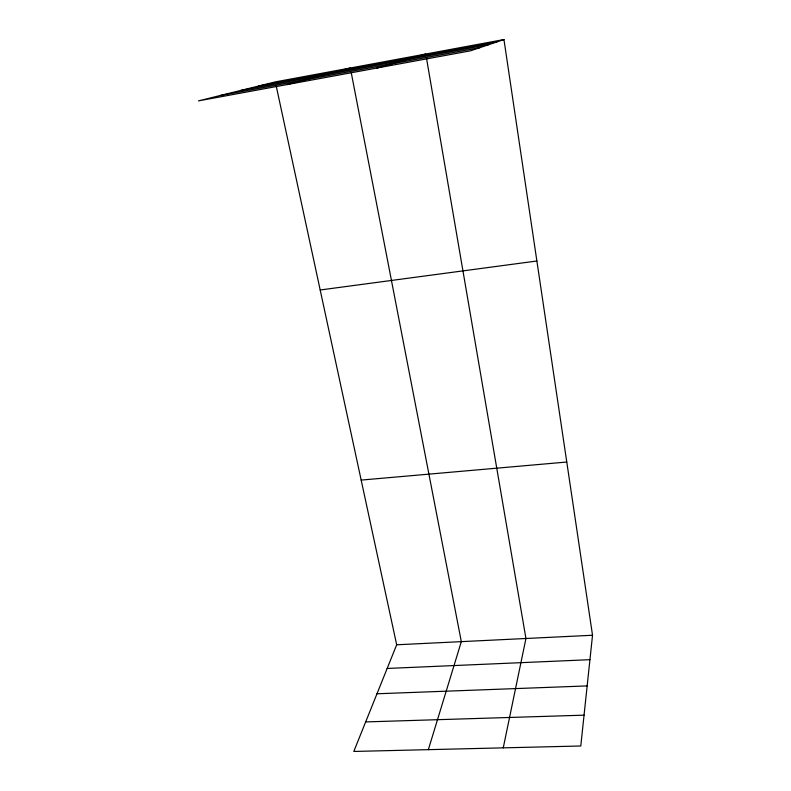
<?xml version="1.0" encoding="UTF-8"?>
<svg xmlns="http://www.w3.org/2000/svg" width="791" height="791" viewBox="0 0 791 791"><rect width="100%" height="100%" fill="white"/><g stroke="black" fill="none" stroke-linecap="round" stroke-linejoin="round"><path stroke-width="1.19" d="M503.956 39.55L470.536 50.812L198.472 100.882L275.327 81.888L503.956 39.55L592.528 635.252L580.782 745.992L353.795 751.45L396.677 644.784L276.108 85.507M503.244 747.861L525.946 638.495L426.408 57.674M428.346 749.66L461.321 641.639L351.273 72.812M376.842 68.056L425.785 54.025M287.084 84.578L350.344 67.996M258.687 86.001L496.778 41.972M240.622 90.471L488.957 44.603M220.244 95.503L480.078 47.598M320.197 289.99L536.881 261M361.171 480.088L566.771 462.033M396.677 644.784L592.528 635.252M387.165 668.454L589.938 659.684M376.981 693.776L587.159 685.916M365.669 721.916L584.055 715.163"/></g></svg>
